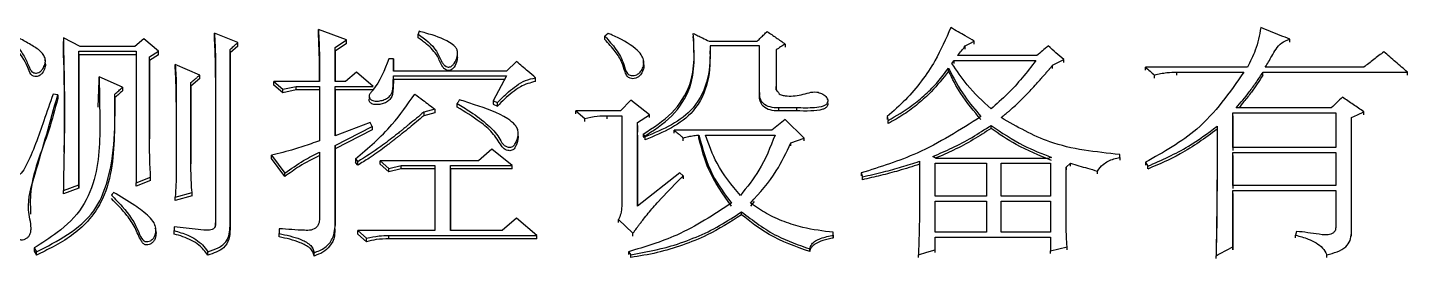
# Model space of a CAD drawing. Header units: millimetres. Extents: x 2251 to 4395, y 932 to 2449.
# Drawn here: x 2749.14 to 2762.48, y 2234.48 to 2236.71 of the extents above; entities that cross this region are included whole.
import ezdxf

# ---------------------------------------------------------------- set-up
doc = ezdxf.new("R2010")
doc.units = ezdxf.units.MM

msp = doc.modelspace()

# ---------------------------------------------------------------- linework, layer by layer
at = {"color": 7, "linetype": 'Continuous', "lineweight": 25}
for p, q in [((2751.177, 2236.563), (2750.95, 2236.654)), ((2750.95, 2236.619), (2750.95, 2236.654)), ((2752.226, 2236.59), (2751.956, 2236.691)), ((2751.956, 2236.656), (2751.956, 2236.691)), ((2752.93, 2236.673), (2752.919, 2236.645)), ((2752.919, 2236.61), (2752.919, 2236.645)), ((2754.725, 2236.594), (2754.725, 2236.624)), ((2749.652, 2236.526), (2749.49, 2236.608)), ((2749.49, 2236.608), (2749.49, 2236.574)), ((2750.182, 2236.526), (2749.652, 2236.526)), ((2750.268, 2236.599), (2750.182, 2236.526)), ((2750.409, 2236.48), (2750.268, 2236.599)), ((2751.177, 2236.528), (2751.101, 2236.464)), ((2751.101, 2234.792), (2751.101, 2236.498)), ((2751.101, 2236.464), (2751.101, 2236.498)), ((2751.177, 2236.528), (2751.177, 2236.563)), ((2752.118, 2236.517), (2752.226, 2236.59)), ((2752.226, 2236.555), (2752.118, 2236.482)), ((2752.118, 2236.186), (2752.118, 2236.517)), ((2752.118, 2236.482), (2752.118, 2236.517)), ((2752.226, 2236.555), (2752.226, 2236.59)), ((2755.731, 2236.577), (2756.196, 2236.577)), ((2756.218, 2236.531), (2755.742, 2236.531)), ((2755.742, 2236.531), (2755.742, 2236.501)), ((2756.218, 2236.082), (2756.218, 2236.531)), ((2756.38, 2236.493), (2756.38, 2236.138)), ((2756.38, 2236.493), (2756.38, 2236.464)), ((2756.466, 2236.549), (2756.466, 2236.52)), ((2758.208, 2236.501), (2758.208, 2236.531)), ((2758.294, 2236.548), (2758.294, 2236.577)), ((2761.345, 2236.566), (2761.345, 2236.596)), ((2749.315, 2236.387), (2749.315, 2236.398)), ((2749.315, 2236.364), (2749.315, 2236.375)), ((2749.641, 2236.48), (2750.193, 2236.48)), ((2749.641, 2235.19), (2749.641, 2236.48)), ((2749.641, 2236.445), (2749.641, 2236.48)), ((2749.641, 2236.445), (2749.641, 2235.157)), ((2750.193, 2236.445), (2749.641, 2236.445)), ((2750.193, 2236.48), (2750.193, 2235.208)), ((2750.323, 2236.425), (2750.409, 2236.48)), ((2750.409, 2236.445), (2750.323, 2236.39)), ((2750.323, 2235.633), (2750.323, 2236.425)), ((2750.323, 2236.39), (2750.323, 2236.425)), ((2750.323, 2236.39), (2750.323, 2235.633)), ((2750.409, 2236.445), (2750.409, 2236.48)), ((2751.101, 2236.464), (2751.101, 2234.76)), ((2752.118, 2236.482), (2752.118, 2236.186)), ((2752.681, 2236.406), (2752.637, 2236.406)), ((2752.681, 2236.287), (2752.681, 2236.406)), ((2752.681, 2236.406), (2752.681, 2236.372)), ((2752.681, 2236.372), (2752.681, 2236.287)), ((2753.3, 2236.417), (2753.3, 2236.452)), ((2753.871, 2236.379), (2753.773, 2236.287)), ((2755.098, 2236.361), (2755.098, 2236.39)), ((2755.742, 2236.453), (2755.742, 2236.483)), ((2756.38, 2236.463), (2756.38, 2236.109)), ((2758.078, 2236.362), (2758.1, 2236.39)), ((2758.1, 2236.39), (2758.889, 2236.39)), ((2758.1, 2236.361), (2758.1, 2236.39)), ((2758.9, 2236.437), (2758.132, 2236.437)), ((2759.16, 2236.37), (2759.16, 2236.4)), ((2750.063, 2236.131), (2749.836, 2236.232)), ((2749.836, 2236.197), (2749.836, 2236.232)), ((2750.809, 2236.25), (2750.571, 2236.351)), ((2750.571, 2236.317), (2750.571, 2236.351)), ((2750.809, 2236.216), (2750.809, 2236.25)), ((2750.961, 2236.259), (2750.961, 2234.82)), ((2750.961, 2236.259), (2750.961, 2236.225)), ((2752.324, 2236.278), (2752.216, 2236.186)), ((2752.486, 2236.14), (2752.324, 2236.278)), ((2753.773, 2236.287), (2752.681, 2236.287)), ((2752.681, 2236.241), (2753.773, 2236.241)), ((2752.681, 2236.207), (2752.681, 2236.241)), ((2753.773, 2236.241), (2753.643, 2236.002)), ((2754.055, 2236.188), (2754.055, 2236.223)), ((2758.046, 2236.286), (2758.046, 2236.316)), ((2759.052, 2236.314), (2759.052, 2236.344)), ((2760.934, 2236.325), (2759.95, 2236.325)), ((2759.95, 2236.296), (2759.95, 2236.325)), ((2760.036, 2236.221), (2760.036, 2236.25)), ((2760.252, 2236.278), (2760.901, 2236.278)), ((2760.252, 2236.249), (2760.252, 2236.278)), ((2761.085, 2236.278), (2762.481, 2236.278)), ((2761.085, 2236.249), (2761.085, 2236.278)), ((2762.059, 2236.325), (2761.107, 2236.325)), ((2762.481, 2236.249), (2762.481, 2236.278)), ((2749.828, 2235.939), (2749.836, 2236.197)), ((2750.063, 2236.131), (2750.063, 2236.096)), ((2750.809, 2236.216), (2750.723, 2236.142)), ((2750.723, 2235.393), (2750.723, 2236.177)), ((2750.723, 2236.142), (2750.723, 2236.177)), ((2750.723, 2236.142), (2750.723, 2235.393)), ((2751.523, 2236.186), (2751.61, 2236.112)), ((2751.967, 2236.186), (2751.523, 2236.186)), ((2751.61, 2236.078), (2751.523, 2236.152)), ((2751.61, 2236.112), (2751.74, 2236.14)), ((2751.61, 2236.078), (2751.61, 2236.112)), ((2751.74, 2236.106), (2751.61, 2236.078)), ((2751.74, 2236.14), (2751.967, 2236.14)), ((2751.74, 2236.106), (2751.74, 2236.14)), ((2751.967, 2236.106), (2751.74, 2236.106)), ((2751.967, 2236.14), (2751.967, 2235.615)), ((2752.216, 2236.186), (2752.118, 2236.186)), ((2752.118, 2236.14), (2752.486, 2236.14)), ((2752.118, 2235.661), (2752.118, 2236.14)), ((2752.118, 2236.106), (2752.118, 2236.14)), ((2752.118, 2236.106), (2752.118, 2235.661)), ((2752.486, 2236.106), (2752.118, 2236.106)), ((2753.755, 2236.207), (2752.681, 2236.207)), ((2756.38, 2236.109), (2756.38, 2236.138)), ((2749.436, 2236.057), (2749.392, 2236.066)), ((2749.436, 2236.057), (2749.436, 2236.023)), ((2749.987, 2236.032), (2749.987, 2236.066)), ((2750.582, 2235.986), (2750.582, 2236.02)), ((2752.454, 2236.069), (2752.454, 2236.067)), ((2753.643, 2236.002), (2753.687, 2235.983)), ((2753.643, 2236.002), (2753.643, 2235.968)), ((2753.643, 2235.968), (2753.687, 2235.949)), ((2754.974, 2236.007), (2754.876, 2235.904)), ((2755.157, 2235.866), (2754.974, 2236.007)), ((2756.218, 2236.082), (2756.218, 2236.053)), ((2756.876, 2236.011), (2756.876, 2236.014)), ((2756.876, 2235.985), (2756.876, 2235.988)), ((2753.081, 2235.919), (2752.973, 2235.891)), ((2752.973, 2235.891), (2752.973, 2235.857)), ((2753.081, 2235.885), (2752.973, 2235.857)), ((2753.081, 2235.919), (2753.081, 2235.885)), ((2754.444, 2235.904), (2754.53, 2235.829)), ((2754.876, 2235.904), (2754.444, 2235.904)), ((2754.53, 2235.8), (2754.53, 2235.829)), ((2754.746, 2235.857), (2754.887, 2235.857)), ((2754.746, 2235.828), (2754.746, 2235.857)), ((2754.887, 2235.857), (2754.887, 2234.984)), ((2755.039, 2235.791), (2755.157, 2235.866)), ((2755.157, 2235.838), (2755.157, 2235.866)), ((2756.575, 2235.932), (2756.401, 2235.932)), ((2756.401, 2235.932), (2756.401, 2235.903)), ((2756.575, 2235.903), (2756.401, 2235.903)), ((2756.575, 2235.932), (2756.575, 2235.903)), ((2757.451, 2235.848), (2757.462, 2235.81)), ((2757.451, 2235.848), (2757.451, 2235.819)), ((2760.793, 2235.885), (2761.788, 2235.885)), ((2760.793, 2235.548), (2760.793, 2235.885)), ((2760.793, 2235.857), (2760.793, 2235.885)), ((2760.793, 2235.856), (2760.793, 2235.519)), ((2761.745, 2235.932), (2760.826, 2235.932)), ((2761.788, 2235.885), (2761.788, 2235.548)), ((2761.94, 2234.721), (2761.94, 2235.838)), ((2761.94, 2235.81), (2761.94, 2235.838)), ((2762.059, 2235.866), (2762.059, 2235.894)), ((2752.454, 2235.79), (2752.118, 2235.661)), ((2752.118, 2235.569), (2752.475, 2235.753)), ((2752.475, 2235.719), (2752.118, 2235.535)), ((2752.475, 2235.753), (2752.454, 2235.79)), ((2752.475, 2235.753), (2752.475, 2235.719)), ((2753.886, 2235.693), (2753.886, 2235.701)), ((2753.886, 2235.667), (2753.886, 2235.69)), ((2755.039, 2234.984), (2755.039, 2235.791)), ((2755.039, 2235.763), (2755.039, 2235.791)), ((2755.039, 2235.762), (2755.039, 2235.698)), ((2756.337, 2235.716), (2755.395, 2235.716)), ((2755.395, 2235.688), (2755.395, 2235.716)), ((2756.466, 2235.819), (2756.337, 2235.716)), ((2756.65, 2235.641), (2756.466, 2235.819)), ((2757.462, 2235.782), (2757.462, 2235.81)), ((2752.118, 2234.829), (2752.118, 2235.569)), ((2752.118, 2235.569), (2752.118, 2235.535)), ((2755.039, 2235.67), (2755.039, 2234.984)), ((2755.093, 2235.679), (2755.114, 2235.651)), ((2755.093, 2235.679), (2755.093, 2235.651)), ((2755.114, 2235.623), (2755.114, 2235.651)), ((2755.482, 2235.613), (2755.482, 2235.641)), ((2755.633, 2235.641), (2755.633, 2235.669)), ((2755.698, 2235.669), (2756.369, 2235.669)), ((2756.52, 2235.594), (2756.65, 2235.641)), ((2756.52, 2235.566), (2756.52, 2235.594)), ((2756.65, 2235.613), (2756.65, 2235.641)), ((2751.502, 2235.476), (2751.631, 2235.301)), ((2751.502, 2235.443), (2751.502, 2235.476)), ((2751.631, 2235.268), (2751.502, 2235.443)), ((2751.967, 2235.504), (2751.967, 2234.875)), ((2752.118, 2235.535), (2752.118, 2234.797)), ((2752.313, 2235.439), (2752.335, 2235.412)), ((2752.313, 2235.439), (2752.313, 2235.406)), ((2753.633, 2235.532), (2753.503, 2235.421)), ((2753.827, 2235.375), (2753.633, 2235.532)), ((2757.927, 2235.444), (2757.894, 2235.463)), ((2759.008, 2235.444), (2757.927, 2235.444)), ((2759.701, 2235.454), (2759.701, 2235.482)), ((2759.701, 2235.454), (2759.701, 2235.482)), ((2759.701, 2235.454), (2759.701, 2235.426)), ((2761.788, 2235.548), (2760.793, 2235.548)), ((2760.793, 2235.501), (2761.788, 2235.501)), ((2760.793, 2235.181), (2760.793, 2235.501)), ((2760.793, 2235.473), (2760.793, 2235.501)), ((2760.793, 2235.472), (2760.793, 2235.153)), ((2761.788, 2235.501), (2761.788, 2235.181)), ((2751.631, 2235.268), (2751.631, 2235.301)), ((2752.335, 2235.378), (2752.313, 2235.406)), ((2752.335, 2235.378), (2752.335, 2235.412)), ((2752.551, 2235.421), (2752.637, 2235.347)), ((2753.503, 2235.421), (2752.551, 2235.421)), ((2752.551, 2235.388), (2752.551, 2235.421)), ((2752.637, 2235.314), (2752.551, 2235.388)), ((2752.637, 2235.347), (2752.756, 2235.375)), ((2752.637, 2235.314), (2752.637, 2235.347)), ((2752.756, 2235.342), (2752.637, 2235.314)), ((2752.756, 2235.375), (2753.081, 2235.375)), ((2753.081, 2235.342), (2752.756, 2235.342)), ((2753.232, 2235.375), (2753.827, 2235.375)), ((2753.232, 2235.342), (2753.232, 2235.375)), ((2753.827, 2235.342), (2753.232, 2235.342)), ((2753.827, 2235.342), (2753.827, 2235.375)), ((2755.45, 2235.303), (2755.039, 2234.984)), ((2755.482, 2235.275), (2755.45, 2235.303)), ((2757.202, 2235.303), (2757.213, 2235.266)), ((2757.764, 2235.416), (2757.764, 2234.89)), ((2757.916, 2235.397), (2758.414, 2235.397)), ((2757.916, 2235.078), (2757.916, 2235.397)), ((2757.916, 2235.37), (2757.916, 2235.397)), ((2758.414, 2235.397), (2758.414, 2235.078)), ((2758.554, 2235.397), (2759.03, 2235.397)), ((2758.554, 2235.078), (2758.554, 2235.397)), ((2758.554, 2235.37), (2758.554, 2235.397)), ((2759.03, 2235.397), (2759.03, 2235.078)), ((2759.182, 2235.36), (2759.225, 2235.397)), ((2759.182, 2234.871), (2759.182, 2235.36)), ((2759.182, 2235.36), (2759.182, 2235.332)), ((2759.225, 2235.37), (2759.225, 2235.397)), ((2759.484, 2235.295), (2759.484, 2235.322)), ((2759.95, 2235.407), (2759.971, 2235.369)), ((2759.95, 2235.407), (2759.95, 2235.379)), ((2759.971, 2235.342), (2759.971, 2235.369)), ((2749.49, 2235.134), (2749.641, 2235.19)), ((2749.641, 2235.157), (2749.49, 2235.102)), ((2749.641, 2235.157), (2749.641, 2235.19)), ((2750.193, 2235.208), (2750.333, 2235.264)), ((2750.333, 2235.231), (2750.193, 2235.175)), ((2750.193, 2235.175), (2750.193, 2235.208)), ((2750.333, 2235.231), (2750.333, 2235.264)), ((2755.482, 2235.275), (2755.482, 2235.248)), ((2757.213, 2235.238), (2757.213, 2235.266)), ((2761.788, 2235.181), (2760.793, 2235.181)), ((2749.49, 2235.102), (2749.49, 2235.134)), ((2750.571, 2235.07), (2750.734, 2235.116)), ((2750.734, 2235.083), (2750.571, 2235.037)), ((2750.571, 2235.037), (2750.571, 2235.07)), ((2750.734, 2235.083), (2750.734, 2235.116)), ((2756.167, 2235.027), (2756.131, 2234.984)), ((2758.414, 2235.078), (2757.916, 2235.078)), ((2757.916, 2235.031), (2758.414, 2235.031)), ((2757.916, 2234.73), (2757.916, 2235.031)), ((2757.916, 2235.004), (2757.916, 2235.031)), ((2758.414, 2235.031), (2758.414, 2234.73)), ((2759.03, 2235.078), (2758.554, 2235.078)), ((2758.554, 2235.031), (2759.03, 2235.031)), ((2758.554, 2234.73), (2758.554, 2235.031)), ((2758.554, 2235.004), (2758.554, 2235.031)), ((2759.03, 2235.031), (2759.03, 2234.73)), ((2760.793, 2235.134), (2761.788, 2235.134)), ((2760.793, 2234.589), (2760.793, 2235.134)), ((2760.793, 2235.107), (2760.793, 2235.134)), ((2760.793, 2235.106), (2760.793, 2234.561)), ((2761.788, 2235.134), (2761.788, 2234.786)), ((2756.045, 2234.901), (2756.045, 2234.928)), ((2750.375, 2234.796), (2750.375, 2234.803)), ((2750.561, 2234.783), (2750.561, 2234.746)), ((2750.561, 2234.783), (2750.561, 2234.75)), ((2750.961, 2234.787), (2750.961, 2234.82)), ((2751.101, 2234.76), (2751.101, 2234.792)), ((2751.577, 2234.764), (2751.577, 2234.718)), ((2751.577, 2234.764), (2751.577, 2234.732)), ((2752.116, 2234.731), (2752.116, 2234.763)), ((2752.118, 2234.797), (2752.118, 2234.829)), ((2753.871, 2234.866), (2753.73, 2234.746)), ((2754.065, 2234.699), (2753.871, 2234.866)), ((2754.855, 2234.852), (2754.995, 2234.721)), ((2754.855, 2234.825), (2754.855, 2234.852)), ((2750.561, 2234.713), (2750.561, 2234.746)), ((2751.577, 2234.686), (2751.577, 2234.718)), ((2752.335, 2234.746), (2752.421, 2234.672)), ((2753.081, 2234.746), (2752.335, 2234.746)), ((2752.335, 2234.713), (2752.335, 2234.746)), ((2752.421, 2234.639), (2752.335, 2234.713)), ((2752.421, 2234.639), (2752.421, 2234.672)), ((2752.637, 2234.699), (2754.065, 2234.699)), ((2752.637, 2234.667), (2752.637, 2234.699)), ((2754.065, 2234.667), (2752.637, 2234.667)), ((2753.73, 2234.746), (2753.232, 2234.746)), ((2754.065, 2234.667), (2754.065, 2234.699)), ((2754.995, 2234.694), (2754.995, 2234.721)), ((2756.932, 2234.702), (2756.932, 2234.73)), ((2756.932, 2234.703), (2756.932, 2234.73)), ((2756.932, 2234.702), (2756.932, 2234.675)), ((2758.414, 2234.73), (2757.916, 2234.73)), ((2757.916, 2234.683), (2759.03, 2234.683)), ((2757.916, 2234.56), (2757.916, 2234.683)), ((2757.916, 2234.656), (2757.916, 2234.683)), ((2759.03, 2234.73), (2758.554, 2234.73)), ((2759.03, 2234.683), (2759.03, 2234.551)), ((2761.41, 2234.739), (2761.399, 2234.702)), ((2761.399, 2234.675), (2761.399, 2234.702)), ((2761.94, 2234.694), (2761.94, 2234.721)), ((2749.208, 2234.579), (2749.23, 2234.542)), ((2749.208, 2234.579), (2749.208, 2234.547)), ((2749.208, 2234.547), (2749.23, 2234.51)), ((2749.23, 2234.51), (2749.23, 2234.542)), ((2750.885, 2234.51), (2750.885, 2234.542)), ((2751.913, 2234.5), (2751.913, 2234.533)), ((2754.952, 2234.542), (2754.974, 2234.513)), ((2754.952, 2234.542), (2754.952, 2234.515)), ((2754.974, 2234.487), (2754.974, 2234.513)), ((2756.704, 2234.543), (2756.704, 2234.57)), ((2757.754, 2234.487), (2757.754, 2234.513)), ((2757.916, 2234.534), (2757.916, 2234.56)), ((2759.03, 2234.525), (2759.03, 2234.551)), ((2759.192, 2234.562), (2759.192, 2234.589)), ((2760.631, 2234.478), (2760.631, 2234.504)), ((2760.793, 2234.562), (2760.793, 2234.589)), ((2761.702, 2234.487), (2761.702, 2234.513))]:
    msp.add_line(p, q, dxfattribs=at)
at = {"color": 7, "linetype": 'Continuous', "lineweight": 25, "flags": 128}
for points in [[(2754.757, 2236.652), (2754.741, 2236.638), (2754.725, 2236.624)], [(2758.208, 2236.531), (2758.251, 2236.554), (2758.294, 2236.577)], [(2759.052, 2236.344), (2759.096, 2236.367), (2759.128, 2236.383), (2759.16, 2236.4)], [(2751.523, 2236.152), (2751.523, 2236.16), (2751.523, 2236.169), (2751.523, 2236.186)], [(2753.297, 2235.94), (2753.297, 2235.957), (2753.297, 2235.974)], [(2753.687, 2235.949), (2753.687, 2235.966), (2753.687, 2235.983)], [(2754.444, 2235.875), (2754.444, 2235.882), (2754.444, 2235.889), (2754.444, 2235.904)], [(2761.94, 2235.838), (2761.999, 2235.866), (2762.059, 2235.894)], [(2758.457, 2235.735), (2758.457, 2235.742), (2758.457, 2235.749), (2758.457, 2235.763)], [(2759.041, 2235.454), (2759.025, 2235.449), (2759.008, 2235.444)], [(2752.756, 2235.342), (2752.756, 2235.35), (2752.756, 2235.358), (2752.756, 2235.375)], [(2757.202, 2235.303), (2757.202, 2235.292), (2757.202, 2235.284), (2757.202, 2235.276)], [(2749.976, 2235.116), (2749.971, 2235.109), (2749.963, 2235.099), (2749.955, 2235.088)], [(2757.754, 2234.513), (2757.835, 2234.537), (2757.916, 2234.56)], [(2759.03, 2234.551), (2759.111, 2234.57), (2759.192, 2234.589)]]:
    msp.add_lwpolyline(points, dxfattribs=at)
at = {"color": 7, "linetype": 'Continuous', "lineweight": 25}
for points, knots in [([(2748.96, 2236.618), (2748.989, 2236.587), (2749.045, 2236.529), (2749.114, 2236.433), (2749.149, 2236.353), (2749.17, 2236.301), (2749.186, 2236.281), (2749.203, 2236.272), (2749.222, 2236.268), (2749.242, 2236.27), (2749.265, 2236.28), (2749.289, 2236.304), (2749.308, 2236.339), (2749.319, 2236.38), (2749.312, 2236.421), (2749.279, 2236.477), (2749.198, 2236.53), (2749.095, 2236.59), (2749.019, 2236.627), (2748.981, 2236.645)], [0, 0, 0, 0, 0.120486, 0.230168, 0.339823, 0.374602, 0.392982, 0.411577, 0.427593, 0.446559, 0.467306, 0.493913, 0.542941, 0.579847, 0.61702, 0.661529, 0.765546, 0.882403, 1, 1, 1, 1]), ([(2750.95, 2236.654), (2750.952, 2236.615), (2750.957, 2236.536), (2750.961, 2236.405), (2750.961, 2236.312), (2750.961, 2236.259)], [0, 0, 0, 0, 0.299228, 0.598476, 1, 1, 1, 1]), ([(2751.956, 2236.691), (2751.96, 2236.603), (2751.965, 2236.474), (2751.967, 2236.306), (2751.967, 2236.226), (2751.967, 2236.186)], [0, 0, 0, 0, 0.525139, 0.762561, 1, 1, 1, 1]), ([(2751.967, 2236.186), (2751.967, 2236.219), (2751.966, 2236.296), (2751.965, 2236.453), (2751.959, 2236.576), (2751.956, 2236.656)], [0, 0, 0, 0, 0.209271, 0.491301, 1, 1, 1, 1]), ([(2752.919, 2236.645), (2752.986, 2236.596), (2753.088, 2236.522), (2753.134, 2236.401), (2753.162, 2236.354), (2753.18, 2236.338), (2753.197, 2236.329), (2753.216, 2236.326), (2753.232, 2236.329), (2753.25, 2236.341), (2753.277, 2236.373), (2753.298, 2236.419), (2753.302, 2236.468), (2753.294, 2236.501), (2753.269, 2236.534), (2753.175, 2236.6), (2753.052, 2236.639), (2752.951, 2236.667), (2752.93, 2236.673)], [0, 0, 0, 0, 0.227643, 0.340918, 0.369432, 0.383636, 0.40814, 0.421602, 0.435183, 0.450932, 0.481252, 0.554321, 0.592682, 0.621741, 0.650784, 0.712011, 0.938181, 1, 1, 1, 1]), ([(2754.725, 2236.624), (2754.762, 2236.583), (2754.836, 2236.501), (2754.905, 2236.378), (2754.923, 2236.282), (2754.958, 2236.251), (2754.98, 2236.244), (2755.007, 2236.244), (2755.035, 2236.252), (2755.062, 2236.272), (2755.086, 2236.304), (2755.102, 2236.348), (2755.1, 2236.398), (2755.074, 2236.454), (2754.979, 2236.548), (2754.862, 2236.606), (2754.769, 2236.647), (2754.757, 2236.652)], [0, 0, 0, 0, 0.147264, 0.295549, 0.379238, 0.397703, 0.416178, 0.440331, 0.464931, 0.490583, 0.529382, 0.57023, 0.614805, 0.662848, 0.734386, 0.964893, 1, 1, 1, 1]), ([(2755.093, 2235.679), (2755.191, 2235.741), (2755.382, 2235.863), (2755.605, 2236.205), (2755.589, 2236.483), (2755.579, 2236.652)], [0, 0, 0, 0, 0.29142, 0.569226, 1, 1, 1, 1]), ([(2755.579, 2236.652), (2755.594, 2236.645), (2755.624, 2236.63), (2755.674, 2236.605), (2755.71, 2236.588), (2755.731, 2236.577)], [0, 0, 0, 0, 0.2932077, 0.5864153, 1, 1, 1, 1]), ([(2756.196, 2236.577), (2756.208, 2236.589), (2756.23, 2236.61), (2756.262, 2236.641), (2756.283, 2236.661), (2756.293, 2236.671)], [0, 0, 0, 0, 0.365746, 0.682872, 1, 1, 1, 1]), ([(2756.293, 2236.671), (2756.322, 2236.651), (2756.38, 2236.61), (2756.438, 2236.57), (2756.466, 2236.549)], [0, 0, 0, 0, 0.499999, 1, 1, 1, 1]), ([(2758.067, 2236.708), (2758.02, 2236.6), (2757.941, 2236.42), (2757.788, 2236.189), (2757.633, 2236.007), (2757.512, 2235.901), (2757.451, 2235.848)], [0, 0, 0, 0, 0.33491, 0.554084, 0.775731, 1, 1, 1, 1]), ([(2758.294, 2236.577), (2758.266, 2236.594), (2758.213, 2236.624), (2758.138, 2236.668), (2758.091, 2236.695), (2758.067, 2236.708)], [0, 0, 0, 0, 0.380657, 0.690329, 1, 1, 1, 1]), ([(2761.064, 2236.708), (2761.05, 2236.634), (2761.025, 2236.5), (2760.962, 2236.379), (2760.934, 2236.325)], [0, 0, 0, 0, 0.556867, 1, 1, 1, 1]), ([(2761.345, 2236.596), (2761.314, 2236.608), (2761.252, 2236.633), (2761.158, 2236.671), (2761.095, 2236.696), (2761.064, 2236.708)], [0, 0, 0, 0, 0.331265, 0.665632, 1, 1, 1, 1]), ([(2749.314, 2236.364), (2749.315, 2236.363), (2749.319, 2236.349), (2749.311, 2236.314), (2749.294, 2236.276), (2749.269, 2236.249), (2749.248, 2236.237), (2749.225, 2236.234), (2749.204, 2236.237), (2749.187, 2236.246), (2749.163, 2236.273), (2749.133, 2236.375), (2749.056, 2236.483), (2748.981, 2236.561), (2748.96, 2236.583)], [0, 0, 0, 0, 0.0055612, 0.0706638, 0.1676367, 0.2085209, 0.2434023, 0.2783337, 0.313115, 0.3400719, 0.3669681, 0.4836117, 0.8508324, 1, 1, 1, 1]), ([(2749.49, 2236.608), (2749.49, 2236.598), (2749.49, 2236.584), (2749.491, 2236.564), (2749.491, 2236.549), (2749.491, 2236.534), (2749.492, 2236.519), (2749.492, 2236.504), (2749.492, 2236.491), (2749.493, 2236.481), (2749.493, 2236.474), (2749.493, 2236.466), (2749.493, 2236.459), (2749.493, 2236.451), (2749.493, 2236.444), (2749.494, 2236.436), (2749.494, 2236.421), (2749.495, 2236.369), (2749.496, 2236.309), (2749.497, 2236.249), (2749.498, 2236.219), (2749.499, 2236.179), (2749.499, 2236.129), (2749.5, 2236.069), (2749.5, 2236.009), (2749.501, 2235.949), (2749.501, 2235.889), (2749.5, 2235.829), (2749.5, 2235.769), (2749.5, 2235.709), (2749.499, 2235.649), (2749.498, 2235.589), (2749.497, 2235.529), (2749.496, 2235.468), (2749.495, 2235.418), (2749.495, 2235.378), (2749.494, 2235.348), (2749.493, 2235.318), (2749.493, 2235.288), (2749.492, 2235.247), (2749.491, 2235.211), (2749.49, 2235.17), (2749.49, 2235.15), (2749.49, 2235.134)], [0, 0, 0, 0, 0.020371, 0.030556, 0.040742, 0.050927, 0.061113, 0.071298, 0.081483, 0.086576, 0.091669, 0.096762, 0.101854, 0.106947, 0.11204, 0.117132, 0.122225, 0.142596, 0.22408, 0.24445, 0.264821, 0.285192, 0.325934, 0.366676, 0.407417, 0.448159, 0.488901, 0.529643, 0.570384, 0.611126, 0.651868, 0.69261, 0.733351, 0.774093, 0.814835, 0.835206, 0.855577, 0.875948, 0.896318, 0.916689, 0.958345, 0.968758, 1, 1, 1, 1]), ([(2749.494, 2236.347), (2749.494, 2236.381), (2749.492, 2236.457), (2749.491, 2236.532), (2749.49, 2236.574)], [0, 0, 0, 0, 0.455718, 1, 1, 1, 1]), ([(2750.961, 2236.225), (2750.961, 2236.264), (2750.96, 2236.343), (2750.959, 2236.475), (2750.953, 2236.567), (2750.95, 2236.619)], [0, 0, 0, 0, 0.299614, 0.599241, 1, 1, 1, 1]), ([(2751.101, 2236.498), (2751.114, 2236.509), (2751.139, 2236.53), (2751.164, 2236.552), (2751.177, 2236.563)], [0, 0, 0, 0, 0.499999, 1, 1, 1, 1]), ([(2753.299, 2236.418), (2753.297, 2236.403), (2753.293, 2236.365), (2753.268, 2236.325), (2753.242, 2236.3), (2753.227, 2236.293), (2753.211, 2236.292), (2753.192, 2236.297), (2753.172, 2236.309), (2753.137, 2236.352), (2753.109, 2236.448), (2753.017, 2236.539), (2752.947, 2236.59), (2752.919, 2236.61)], [0, 0, 0, 0, 0.07582, 0.192022, 0.226951, 0.249428, 0.272071, 0.300262, 0.34128, 0.383377, 0.572828, 0.832144, 1, 1, 1, 1]), ([(2755.097, 2236.36), (2755.098, 2236.359), (2755.104, 2236.342), (2755.098, 2236.305), (2755.079, 2236.263), (2755.053, 2236.234), (2755.024, 2236.218), (2754.995, 2236.213), (2754.971, 2236.216), (2754.952, 2236.226), (2754.933, 2236.246), (2754.913, 2236.296), (2754.889, 2236.38), (2754.822, 2236.487), (2754.759, 2236.556), (2754.725, 2236.594)], [0, 0, 0, 0, 0.007427, 0.08003, 0.156119, 0.209437, 0.252123, 0.294833, 0.329859, 0.356953, 0.384034, 0.449164, 0.593735, 0.772907, 1, 1, 1, 1]), ([(2755.093, 2235.65), (2755.191, 2235.712), (2755.382, 2235.834), (2755.605, 2236.175), (2755.589, 2236.453), (2755.579, 2236.622)], [0, 0, 0, 0, 0.291558, 0.569369, 1, 1, 1, 1]), ([(2755.742, 2236.531), (2755.741, 2236.426), (2755.741, 2236.216), (2755.566, 2235.845), (2755.288, 2235.725), (2755.114, 2235.651)], [0, 0, 0, 0, 0.271711, 0.545564, 1, 1, 1, 1]), ([(2755.742, 2236.501), (2755.741, 2236.396), (2755.741, 2236.186), (2755.566, 2235.815), (2755.288, 2235.696), (2755.114, 2235.622)], [0, 0, 0, 0, 0.27158, 0.545365, 1, 1, 1, 1]), ([(2756.466, 2236.549), (2756.452, 2236.54), (2756.423, 2236.521), (2756.394, 2236.503), (2756.38, 2236.493)], [0, 0, 0, 0, 0.5, 1, 1, 1, 1]), ([(2758.132, 2236.437), (2758.145, 2236.453), (2758.17, 2236.484), (2758.195, 2236.515), (2758.208, 2236.531)], [0, 0, 0, 0, 0.499997, 1, 1, 1, 1]), ([(2759.008, 2236.531), (2758.99, 2236.515), (2758.954, 2236.484), (2758.918, 2236.453), (2758.9, 2236.437)], [0, 0, 0, 0, 0.500001, 1, 1, 1, 1]), ([(2759.16, 2236.4), (2759.135, 2236.422), (2759.084, 2236.465), (2759.034, 2236.509), (2759.008, 2236.531)], [0, 0, 0, 0, 0.5, 1, 1, 1, 1]), ([(2761.107, 2236.325), (2761.128, 2236.361), (2761.163, 2236.419), (2761.209, 2236.501), (2761.262, 2236.568), (2761.317, 2236.587), (2761.345, 2236.596)], [0, 0, 0, 0, 0.334928, 0.552034, 0.77193, 1, 1, 1, 1]), ([(2749.494, 2236.357), (2749.496, 2236.201), (2749.5, 2235.956), (2749.498, 2235.668), (2749.496, 2235.539), (2749.496, 2235.508), (2749.496, 2235.505), (2749.496, 2235.505), (2749.496, 2235.505)], [0, 0, 0, 0, 0.55345, 0.867203, 0.980365, 0.994237, 0.998832, 1, 1, 1, 1]), ([(2752.637, 2236.406), (2752.595, 2236.298), (2752.549, 2236.179), (2752.458, 2236.076), (2752.444, 2236.053), (2752.446, 2236.033), (2752.453, 2236.021), (2752.465, 2236.01), (2752.489, 2235.998), (2752.526, 2235.996), (2752.571, 2236.003), (2752.613, 2236.02), (2752.654, 2236.048), (2752.674, 2236.098), (2752.678, 2236.164), (2752.68, 2236.212), (2752.681, 2236.241)], [0, 0, 0, 0, 0.410682, 0.448949, 0.485441, 0.501738, 0.518559, 0.536626, 0.555642, 0.608214, 0.659889, 0.710594, 0.760792, 0.827972, 0.89499, 1, 1, 1, 1]), ([(2754.055, 2236.223), (2754.03, 2236.244), (2753.986, 2236.28), (2753.925, 2236.333), (2753.889, 2236.363), (2753.871, 2236.379)], [0, 0, 0, 0, 0.407162, 0.703581, 1, 1, 1, 1]), ([(2758.457, 2235.923), (2758.376, 2235.997), (2758.231, 2236.13), (2758.125, 2236.292), (2758.078, 2236.362)], [0, 0, 0, 0, 0.56355, 1, 1, 1, 1]), ([(2758.889, 2236.39), (2758.846, 2236.334), (2758.761, 2236.222), (2758.617, 2236.064), (2758.51, 2235.97), (2758.457, 2235.923)], [0, 0, 0, 0, 0.334945, 0.666198, 1, 1, 1, 1]), ([(2762.254, 2236.475), (2762.221, 2236.45), (2762.156, 2236.4), (2762.091, 2236.35), (2762.059, 2236.325)], [0, 0, 0, 0, 0.500001, 1, 1, 1, 1]), ([(2762.481, 2236.278), (2762.443, 2236.311), (2762.367, 2236.376), (2762.291, 2236.442), (2762.254, 2236.475)], [0, 0, 0, 0, 0.5, 1, 1, 1, 1]), ([(2749.836, 2236.232), (2749.838, 2236.121), (2749.843, 2235.804), (2749.847, 2235.372), (2749.691, 2234.959), (2749.458, 2234.735), (2749.284, 2234.626), (2749.208, 2234.579)], [0, 0, 0, 0, 0.178231, 0.509536, 0.685642, 0.862667, 1, 1, 1, 1]), ([(2750.571, 2236.351), (2750.574, 2236.316), (2750.579, 2236.243), (2750.582, 2236.133), (2750.582, 2236.058), (2750.582, 2236.02)], [0, 0, 0, 0, 0.321919, 0.660869, 1, 1, 1, 1]), ([(2750.582, 2235.986), (2750.582, 2236.022), (2750.582, 2236.095), (2750.578, 2236.205), (2750.574, 2236.28), (2750.571, 2236.317)], [0, 0, 0, 0, 0.322349, 0.661088, 1, 1, 1, 1]), ([(2750.723, 2236.177), (2750.735, 2236.187), (2750.756, 2236.205), (2750.785, 2236.229), (2750.801, 2236.243), (2750.809, 2236.25)], [0, 0, 0, 0, 0.428366, 0.714182, 1, 1, 1, 1]), ([(2753.687, 2235.983), (2753.721, 2236.019), (2753.778, 2236.077), (2753.869, 2236.148), (2753.954, 2236.202), (2754.021, 2236.216), (2754.055, 2236.223)], [0, 0, 0, 0, 0.334415, 0.553138, 0.774737, 1, 1, 1, 1]), ([(2757.462, 2235.81), (2757.54, 2235.856), (2757.669, 2235.93), (2757.825, 2236.062), (2757.945, 2236.182), (2758.012, 2236.271), (2758.046, 2236.316)], [0, 0, 0, 0, 0.345122, 0.565624, 0.783909, 1, 1, 1, 1]), ([(2758.046, 2236.286), (2757.992, 2236.218), (2757.904, 2236.106), (2757.754, 2235.971), (2757.615, 2235.867), (2757.513, 2235.81), (2757.462, 2235.781)], [0, 0, 0, 0, 0.334608, 0.554057, 0.775918, 1, 1, 1, 1]), ([(2758.046, 2236.316), (2758.094, 2236.223), (2758.181, 2236.056), (2758.305, 2235.912), (2758.359, 2235.848)], [0, 0, 0, 0, 0.556747, 1, 1, 1, 1]), ([(2758.359, 2235.819), (2758.291, 2235.901), (2758.168, 2236.046), (2758.083, 2236.213), (2758.046, 2236.286)], [0, 0, 0, 0, 0.563004, 1, 1, 1, 1]), ([(2758.554, 2235.838), (2758.557, 2235.84), (2758.56, 2235.843), (2758.565, 2235.847), (2758.57, 2235.851), (2758.574, 2235.854), (2758.579, 2235.858), (2758.582, 2235.861), (2758.587, 2235.865), (2758.592, 2235.869), (2758.597, 2235.873), (2758.6, 2235.876), (2758.604, 2235.878), (2758.608, 2235.882), (2758.614, 2235.887), (2758.62, 2235.892), (2758.628, 2235.899), (2758.652, 2235.92), (2758.71, 2235.973), (2758.771, 2236.032), (2758.846, 2236.11), (2758.889, 2236.157), (2758.925, 2236.198), (2758.933, 2236.207), (2758.941, 2236.216), (2758.949, 2236.225), (2758.955, 2236.232), (2758.961, 2236.238), (2758.969, 2236.247), (2758.977, 2236.257), (2758.985, 2236.266), (2758.991, 2236.273), (2758.995, 2236.278), (2758.999, 2236.283), (2759.003, 2236.287), (2759.007, 2236.292), (2759.011, 2236.296), (2759.014, 2236.3), (2759.018, 2236.304), (2759.022, 2236.309), (2759.026, 2236.314), (2759.029, 2236.317), (2759.032, 2236.32), (2759.036, 2236.325), (2759.04, 2236.33), (2759.044, 2236.334), (2759.047, 2236.338), (2759.05, 2236.342), (2759.052, 2236.344)], [0, 0, 0, 0, 0.012754, 0.019131, 0.025508, 0.038262, 0.044639, 0.051016, 0.057393, 0.070147, 0.076524, 0.082901, 0.089278, 0.095655, 0.108409, 0.121164, 0.127541, 0.153049, 0.255102, 0.459223, 0.51024, 0.714344, 0.727098, 0.739852, 0.76536, 0.778114, 0.790868, 0.803622, 0.816376, 0.841885, 0.854639, 0.867393, 0.880147, 0.886524, 0.892901, 0.905655, 0.912032, 0.918409, 0.924786, 0.93754, 0.943917, 0.950294, 0.956671, 0.963048, 0.975802, 0.982179, 0.988556, 1, 1, 1, 1]), ([(2759.95, 2236.325), (2759.964, 2236.313), (2759.993, 2236.288), (2760.022, 2236.263), (2760.036, 2236.25)], [0, 0, 0, 0, 0.5, 1, 1, 1, 1]), ([(2760.901, 2236.278), (2760.763, 2236.08), (2760.512, 2235.722), (2760.124, 2235.504), (2759.95, 2235.407)], [0, 0, 0, 0, 0.551948, 1, 1, 1, 1]), ([(2760.036, 2236.25), (2760.076, 2236.26), (2760.147, 2236.276), (2760.22, 2236.278), (2760.252, 2236.278)], [0, 0, 0, 0, 0.558835, 1, 1, 1, 1]), ([(2760.826, 2235.932), (2760.869, 2235.983), (2760.937, 2236.063), (2761.022, 2236.181), (2761.064, 2236.246), (2761.085, 2236.278)], [0, 0, 0, 0, 0.460317, 0.729933, 1, 1, 1, 1]), ([(2761.085, 2236.249), (2761.049, 2236.193), (2760.991, 2236.106), (2760.91, 2236.002), (2760.867, 2235.952), (2760.85, 2235.932)], [0, 0, 0, 0, 0.504974, 0.800306, 1, 1, 1, 1]), ([(2749.987, 2236.066), (2750, 2236.077), (2750.025, 2236.098), (2750.05, 2236.12), (2750.063, 2236.131)], [0, 0, 0, 0, 0.5, 1, 1, 1, 1]), ([(2750.063, 2236.096), (2750.05, 2236.086), (2750.025, 2236.064), (2750, 2236.043), (2749.987, 2236.032)], [0, 0, 0, 0, 0.5, 1, 1, 1, 1]), ([(2752.681, 2236.207), (2752.68, 2236.17), (2752.678, 2236.118), (2752.671, 2236.052), (2752.65, 2236.012), (2752.613, 2235.986), (2752.571, 2235.969), (2752.526, 2235.962), (2752.489, 2235.964), (2752.465, 2235.976), (2752.453, 2235.987), (2752.446, 2235.999), (2752.444, 2236.017), (2752.451, 2236.028), (2752.455, 2236.035)], [0, 0, 0, 0, 0.2458225, 0.3427092, 0.4403078, 0.5326766, 0.6260068, 0.7211389, 0.8179226, 0.8529217, 0.8861625, 0.9170993, 0.9470635, 1, 1, 1, 1]), ([(2754.055, 2236.188), (2754.003, 2236.175), (2753.92, 2236.152), (2753.826, 2236.081), (2753.753, 2236.018), (2753.709, 2235.972), (2753.687, 2235.949)], [0, 0, 0, 0, 0.3453624, 0.5656072, 0.7836122, 1, 1, 1, 1]), ([(2756.38, 2236.138), (2756.379, 2236.134), (2756.376, 2236.127), (2756.375, 2236.118), (2756.376, 2236.111), (2756.384, 2236.102), (2756.396, 2236.09), (2756.407, 2236.069), (2756.433, 2236.055), (2756.505, 2236.043), (2756.621, 2236.049), (2756.739, 2236.099), (2756.82, 2236.072), (2756.854, 2236.05), (2756.873, 2236.026), (2756.879, 2236.006), (2756.877, 2235.988), (2756.87, 2235.972), (2756.856, 2235.958), (2756.817, 2235.94), (2756.72, 2235.929), (2756.633, 2235.931), (2756.575, 2235.932)], [0, 0, 0, 0, 0.0138, 0.025127, 0.031098, 0.037099, 0.060784, 0.089374, 0.112534, 0.153888, 0.320046, 0.483741, 0.537098, 0.589789, 0.612612, 0.635583, 0.657284, 0.674402, 0.691535, 0.721107, 0.811251, 1, 1, 1, 1]), ([(2749.392, 2236.066), (2749.361, 2235.98), (2749.278, 2235.747), (2749.192, 2235.485), (2749.093, 2235.307), (2749.044, 2235.267), (2748.973, 2235.245), (2748.874, 2235.251), (2748.795, 2235.26), (2748.754, 2235.264)], [0, 0, 0, 0, 0.239125, 0.645779, 0.717633, 0.759609, 0.801685, 0.898672, 1, 1, 1, 1]), ([(2748.754, 2235.227), (2748.755, 2235.224), (2748.756, 2235.219), (2748.762, 2235.212), (2748.775, 2235.204), (2748.796, 2235.2), (2748.842, 2235.197), (2748.897, 2235.195), (2748.953, 2235.167), (2748.987, 2235.132), (2749.01, 2235.081), (2749.018, 2235.01), (2748.998, 2234.931), (2748.964, 2234.864), (2748.951, 2234.807), (2748.958, 2234.759), (2748.986, 2234.714), (2749.023, 2234.679), (2749.063, 2234.66), (2749.095, 2234.656), (2749.123, 2234.664), (2749.147, 2234.68), (2749.165, 2234.703), (2749.177, 2234.733), (2749.18, 2234.816), (2749.126, 2235.004), (2749.263, 2235.441), (2749.365, 2235.806), (2749.436, 2236.057)], [0, 0, 0, 0, 0.003564, 0.007141, 0.011667, 0.022281, 0.03379, 0.068951, 0.089643, 0.110396, 0.130498, 0.162022, 0.201668, 0.236438, 0.25911, 0.277, 0.29888, 0.327265, 0.340596, 0.354041, 0.36589, 0.376926, 0.38899, 0.402933, 0.419058, 0.496673, 0.653151, 1, 1, 1, 1]), ([(2749.436, 2236.023), (2749.409, 2235.921), (2749.327, 2235.61), (2749.16, 2235.247), (2749.171, 2234.967), (2749.174, 2234.905)], [0, 0, 0, 0, 0.274566, 0.839435, 1, 1, 1, 1]), ([(2749.23, 2234.542), (2749.333, 2234.593), (2749.538, 2234.697), (2749.798, 2234.914), (2749.996, 2235.386), (2749.991, 2235.775), (2749.987, 2236.066)], [0, 0, 0, 0, 0.180959, 0.363243, 0.524232, 1, 1, 1, 1]), ([(2749.987, 2236.032), (2749.987, 2235.924), (2749.985, 2235.596), (2749.956, 2235.166), (2749.707, 2234.785), (2749.463, 2234.621), (2749.284, 2234.536), (2749.23, 2234.51)], [0, 0, 0, 0, 0.180756, 0.544805, 0.687034, 0.905678, 1, 1, 1, 1]), ([(2750.582, 2236.02), (2750.582, 2235.839), (2750.582, 2235.63), (2750.582, 2235.421), (2750.582, 2235.393)], [0, 0, 0, 0, 0.868151, 1, 1, 1, 1]), ([(2752.313, 2235.439), (2752.437, 2235.545), (2752.656, 2235.731), (2752.817, 2235.965), (2752.886, 2236.066)], [0, 0, 0, 0, 0.5647641, 1, 1, 1, 1]), ([(2752.886, 2236.066), (2752.912, 2236.046), (2752.958, 2236.012), (2753.023, 2235.963), (2753.062, 2235.934), (2753.081, 2235.919)], [0, 0, 0, 0, 0.404154, 0.702076, 1, 1, 1, 1]), ([(2753.297, 2235.974), (2753.34, 2235.948), (2753.445, 2235.885), (2753.583, 2235.78), (2753.691, 2235.673), (2753.726, 2235.59), (2753.765, 2235.56), (2753.792, 2235.551), (2753.816, 2235.552), (2753.835, 2235.559), (2753.854, 2235.578), (2753.876, 2235.622), (2753.89, 2235.676), (2753.881, 2235.733), (2753.847, 2235.781), (2753.719, 2235.88), (2753.527, 2235.943), (2753.367, 2235.995), (2753.319, 2236.011)], [0, 0, 0, 0, 0.09823, 0.238084, 0.342847, 0.395046, 0.415643, 0.436328, 0.448822, 0.461404, 0.474978, 0.500048, 0.559261, 0.58729, 0.615214, 0.674822, 0.90112, 1, 1, 1, 1]), ([(2753.319, 2236.011), (2753.317, 2236.008), (2753.313, 2236), (2753.305, 2235.988), (2753.3, 2235.979), (2753.297, 2235.974)], [0, 0, 0, 0, 0.253618, 0.626812, 1, 1, 1, 1]), ([(2756.401, 2235.932), (2756.374, 2235.933), (2756.321, 2235.935), (2756.253, 2235.969), (2756.221, 2236.026), (2756.219, 2236.063), (2756.218, 2236.082)], [0, 0, 0, 0, 0.2935292, 0.5772393, 0.7904501, 1, 1, 1, 1]), ([(2756.401, 2235.903), (2756.374, 2235.904), (2756.321, 2235.906), (2756.254, 2235.94), (2756.221, 2235.997), (2756.219, 2236.034), (2756.218, 2236.052)], [0, 0, 0, 0, 0.293693, 0.577474, 0.790597, 1, 1, 1, 1]), ([(2756.875, 2235.985), (2756.876, 2235.981), (2756.879, 2235.972), (2756.877, 2235.956), (2756.869, 2235.941), (2756.854, 2235.928), (2756.804, 2235.906), (2756.706, 2235.901), (2756.621, 2235.902), (2756.575, 2235.903)], [0, 0, 0, 0, 0.031002, 0.089187, 0.134339, 0.17946, 0.263265, 0.602046, 1, 1, 1, 1]), ([(2761.853, 2236.035), (2761.835, 2236.018), (2761.799, 2235.983), (2761.763, 2235.949), (2761.745, 2235.932)], [0, 0, 0, 0, 0.500002, 1, 1, 1, 1]), ([(2762.059, 2235.894), (2762.025, 2235.918), (2761.956, 2235.965), (2761.888, 2236.012), (2761.853, 2236.035)], [0, 0, 0, 0, 0.499999, 1, 1, 1, 1]), ([(2752.973, 2235.891), (2752.927, 2235.852), (2752.878, 2235.811), (2752.825, 2235.768), (2752.817, 2235.761), (2752.808, 2235.754), (2752.799, 2235.746), (2752.787, 2235.737), (2752.776, 2235.727), (2752.764, 2235.718), (2752.755, 2235.711), (2752.746, 2235.704), (2752.729, 2235.689), (2752.666, 2235.64), (2752.537, 2235.539), (2752.41, 2235.459), (2752.335, 2235.412)], [0, 0, 0, 0, 0.2271132, 0.2413077, 0.2555022, 0.2696968, 0.2838913, 0.2980858, 0.3264748, 0.3406694, 0.3548639, 0.3690584, 0.3832529, 0.4400314, 0.6671734, 1, 1, 1, 1]), ([(2752.973, 2235.857), (2752.927, 2235.818), (2752.858, 2235.76), (2752.785, 2235.7), (2752.755, 2235.677), (2752.746, 2235.67), (2752.737, 2235.663), (2752.729, 2235.656), (2752.72, 2235.649), (2752.711, 2235.642), (2752.702, 2235.635), (2752.69, 2235.626), (2752.678, 2235.616), (2752.666, 2235.607), (2752.657, 2235.6), (2752.648, 2235.593), (2752.639, 2235.586), (2752.621, 2235.572), (2752.558, 2235.524), (2752.461, 2235.455), (2752.372, 2235.401), (2752.335, 2235.378)], [0, 0, 0, 0, 0.227207, 0.340812, 0.355012, 0.369212, 0.383413, 0.397613, 0.411813, 0.426014, 0.440214, 0.454414, 0.482815, 0.497015, 0.511215, 0.525416, 0.539616, 0.553816, 0.610618, 0.837948, 1, 1, 1, 1]), ([(2753.884, 2235.667), (2753.885, 2235.66), (2753.888, 2235.627), (2753.873, 2235.583), (2753.852, 2235.542), (2753.834, 2235.525), (2753.816, 2235.519), (2753.796, 2235.518), (2753.773, 2235.524), (2753.747, 2235.538), (2753.701, 2235.596), (2753.644, 2235.697), (2753.492, 2235.82), (2753.372, 2235.894), (2753.297, 2235.94)], [0, 0, 0, 0, 0.023034, 0.119368, 0.163106, 0.184482, 0.20606, 0.22516, 0.254288, 0.284042, 0.327596, 0.510965, 0.694584, 1, 1, 1, 1]), ([(2754.53, 2235.829), (2754.57, 2235.838), (2754.641, 2235.855), (2754.714, 2235.856), (2754.746, 2235.857)], [0, 0, 0, 0, 0.558839, 1, 1, 1, 1]), ([(2758.359, 2235.848), (2758.159, 2235.72), (2757.797, 2235.49), (2757.385, 2235.361), (2757.202, 2235.303)], [0, 0, 0, 0, 0.555577, 1, 1, 1, 1]), ([(2759.701, 2235.482), (2759.469, 2235.506), (2759.059, 2235.548), (2758.707, 2235.75), (2758.554, 2235.838)], [0, 0, 0, 0, 0.56492, 1, 1, 1, 1]), ([(2755.395, 2235.716), (2755.408, 2235.706), (2755.428, 2235.688), (2755.457, 2235.663), (2755.474, 2235.648), (2755.482, 2235.641)], [0, 0, 0, 0, 0.4283658, 0.7141852, 1, 1, 1, 1]), ([(2757.894, 2235.463), (2757.957, 2235.49), (2758.087, 2235.545), (2758.275, 2235.645), (2758.396, 2235.724), (2758.457, 2235.763)], [0, 0, 0, 0, 0.320214, 0.659112, 1, 1, 1, 1]), ([(2758.457, 2235.734), (2758.4, 2235.697), (2758.283, 2235.621), (2758.105, 2235.526), (2757.983, 2235.473), (2757.927, 2235.449)], [0, 0, 0, 0, 0.339407, 0.698467, 1, 1, 1, 1]), ([(2758.457, 2235.763), (2758.559, 2235.694), (2758.742, 2235.571), (2758.949, 2235.49), (2759.041, 2235.454)], [0, 0, 0, 0, 0.556532, 1, 1, 1, 1]), ([(2759.041, 2235.425), (2758.924, 2235.472), (2758.718, 2235.554), (2758.536, 2235.68), (2758.457, 2235.734)], [0, 0, 0, 0, 0.563368, 1, 1, 1, 1]), ([(2759.971, 2235.369), (2760.106, 2235.428), (2760.344, 2235.533), (2760.551, 2235.687), (2760.642, 2235.754)], [0, 0, 0, 0, 0.563405, 1, 1, 1, 1]), ([(2760.642, 2235.725), (2760.526, 2235.641), (2760.317, 2235.489), (2760.077, 2235.386), (2759.971, 2235.341)], [0, 0, 0, 0, 0.556386, 1, 1, 1, 1]), ([(2760.642, 2235.754), (2760.642, 2235.723), (2760.642, 2235.685), (2760.642, 2235.643), (2760.642, 2235.623), (2760.642, 2235.604), (2760.642, 2235.585), (2760.642, 2235.566), (2760.641, 2235.547), (2760.641, 2235.527), (2760.641, 2235.508), (2760.641, 2235.481), (2760.641, 2235.451), (2760.641, 2235.412), (2760.641, 2235.374), (2760.641, 2235.335), (2760.641, 2235.297), (2760.641, 2235.258), (2760.641, 2235.22), (2760.641, 2235.182), (2760.641, 2235.143), (2760.64, 2235.105), (2760.64, 2235.066), (2760.64, 2234.982), (2760.639, 2234.889), (2760.638, 2234.797), (2760.637, 2234.751), (2760.636, 2234.712), (2760.635, 2234.681), (2760.635, 2234.658), (2760.634, 2234.635), (2760.634, 2234.612), (2760.633, 2234.589), (2760.633, 2234.569), (2760.632, 2234.55), (2760.632, 2234.529), (2760.631, 2234.512), (2760.631, 2234.504)], [0, 0, 0, 0, 0.073851, 0.092313, 0.101545, 0.120007, 0.13847, 0.147702, 0.166164, 0.184627, 0.193858, 0.212321, 0.249246, 0.267709, 0.304634, 0.34156, 0.360022, 0.396948, 0.433873, 0.452336, 0.489261, 0.526187, 0.544649, 0.581575, 0.729279, 0.766204, 0.803129, 0.840055, 0.858517, 0.87698, 0.895443, 0.913906, 0.932368, 0.950831, 0.960062, 0.980031, 1, 1, 1, 1]), ([(2750.333, 2235.264), (2750.332, 2235.296), (2750.328, 2235.36), (2750.324, 2235.483), (2750.323, 2235.574), (2750.323, 2235.633)], [0, 0, 0, 0, 0.2613158, 0.522638, 1, 1, 1, 1]), ([(2751.967, 2235.615), (2751.913, 2235.596), (2751.832, 2235.567), (2751.678, 2235.517), (2751.576, 2235.493), (2751.502, 2235.476)], [0, 0, 0, 0, 0.353575, 0.530365, 1, 1, 1, 1]), ([(2755.482, 2235.641), (2755.499, 2235.646), (2755.533, 2235.655), (2755.583, 2235.666), (2755.617, 2235.668), (2755.633, 2235.669)], [0, 0, 0, 0, 0.348407, 0.672288, 1, 1, 1, 1]), ([(2755.633, 2235.669), (2755.669, 2235.537), (2755.732, 2235.3), (2755.881, 2235.101), (2755.947, 2235.012)], [0, 0, 0, 0, 0.555454, 1, 1, 1, 1]), ([(2755.947, 2234.984), (2755.865, 2235.098), (2755.72, 2235.3), (2755.66, 2235.537), (2755.633, 2235.641)], [0, 0, 0, 0, 0.563754, 1, 1, 1, 1]), ([(2756.034, 2235.087), (2755.951, 2235.187), (2755.803, 2235.362), (2755.73, 2235.576), (2755.698, 2235.669)], [0, 0, 0, 0, 0.56317, 1, 1, 1, 1]), ([(2756.369, 2235.669), (2756.323, 2235.553), (2756.241, 2235.343), (2756.097, 2235.166), (2756.034, 2235.087)], [0, 0, 0, 0, 0.555585, 1, 1, 1, 1]), ([(2756.131, 2235.012), (2756.221, 2235.112), (2756.38, 2235.289), (2756.478, 2235.502), (2756.52, 2235.594)], [0, 0, 0, 0, 0.5637392, 1, 1, 1, 1]), ([(2751.631, 2235.301), (2751.69, 2235.343), (2751.796, 2235.42), (2751.914, 2235.478), (2751.967, 2235.504)], [0, 0, 0, 0, 0.556535, 1, 1, 1, 1]), ([(2751.967, 2235.471), (2751.9, 2235.438), (2751.782, 2235.38), (2751.677, 2235.302), (2751.631, 2235.268)], [0, 0, 0, 0, 0.563743, 1, 1, 1, 1]), ([(2759.484, 2235.322), (2759.502, 2235.345), (2759.531, 2235.382), (2759.589, 2235.419), (2759.643, 2235.441), (2759.681, 2235.449), (2759.701, 2235.454)], [0, 0, 0, 0, 0.330275, 0.550122, 0.773937, 1, 1, 1, 1]), ([(2760.641, 2235.433), (2760.641, 2235.284), (2760.64, 2235.051), (2760.636, 2234.788), (2760.634, 2234.659), (2760.633, 2234.622), (2760.633, 2234.621), (2760.633, 2234.621), (2760.633, 2234.621), (2760.633, 2234.621), (2760.633, 2234.621)], [0, 0, 0, 0, 0.538947, 0.84135, 0.9945, 0.997599, 0.998704, 0.99955, 0.999901, 1, 1, 1, 1]), ([(2750.582, 2235.393), (2750.582, 2235.36), (2750.582, 2235.293), (2750.578, 2235.185), (2750.574, 2235.111), (2750.571, 2235.07)], [0, 0, 0, 0, 0.309604, 0.619232, 1, 1, 1, 1]), ([(2750.734, 2235.116), (2750.731, 2235.148), (2750.727, 2235.21), (2750.724, 2235.302), (2750.723, 2235.363), (2750.723, 2235.393)], [0, 0, 0, 0, 0.34424, 0.672044, 1, 1, 1, 1]), ([(2753.081, 2235.375), (2753.081, 2235.288), (2753.081, 2235.078), (2753.081, 2234.868), (2753.081, 2234.746)], [0, 0, 0, 0, 0.415229, 1, 1, 1, 1]), ([(2753.232, 2234.746), (2753.232, 2234.833), (2753.232, 2235.043), (2753.232, 2235.252), (2753.232, 2235.375)], [0, 0, 0, 0, 0.41523, 1, 1, 1, 1]), ([(2753.232, 2235.342), (2753.232, 2235.255), (2753.232, 2235.056), (2753.232, 2234.858), (2753.232, 2234.746)], [0, 0, 0, 0, 0.437793, 1, 1, 1, 1]), ([(2757.213, 2235.266), (2757.281, 2235.281), (2757.409, 2235.31), (2757.593, 2235.361), (2757.707, 2235.398), (2757.764, 2235.416)], [0, 0, 0, 0, 0.368755, 0.684174, 1, 1, 1, 1]), ([(2757.764, 2235.388), (2757.698, 2235.366), (2757.574, 2235.326), (2757.389, 2235.278), (2757.271, 2235.251), (2757.213, 2235.238)], [0, 0, 0, 0, 0.3688155, 0.6842587, 1, 1, 1, 1]), ([(2759.225, 2235.397), (2759.279, 2235.381), (2759.366, 2235.355), (2759.452, 2235.331), (2759.484, 2235.322)], [0, 0, 0, 0, 0.632425, 1, 1, 1, 1]), ([(2754.995, 2234.721), (2754.999, 2234.726), (2755.004, 2234.733), (2755.012, 2234.743), (2755.019, 2234.753), (2755.027, 2234.763), (2755.034, 2234.773), (2755.039, 2234.781), (2755.047, 2234.791), (2755.054, 2234.801), (2755.062, 2234.811), (2755.068, 2234.818), (2755.079, 2234.833), (2755.119, 2234.885), (2755.175, 2234.952), (2755.291, 2235.084), (2755.39, 2235.184), (2755.471, 2235.265), (2755.482, 2235.275)], [0, 0, 0, 0, 0.025377, 0.038065, 0.050754, 0.076131, 0.088819, 0.101507, 0.114196, 0.139573, 0.152261, 0.16495, 0.177638, 0.228393, 0.431466, 0.532978, 0.939243, 1, 1, 1, 1]), ([(2749.955, 2235.088), (2749.99, 2235.053), (2750.097, 2234.946), (2750.198, 2234.8), (2750.241, 2234.671), (2750.272, 2234.645), (2750.289, 2234.639), (2750.311, 2234.64), (2750.333, 2234.648), (2750.356, 2234.664), (2750.375, 2234.691), (2750.386, 2234.728), (2750.386, 2234.774), (2750.366, 2234.829), (2750.298, 2234.905), (2750.164, 2235.002), (2750.045, 2235.074), (2749.976, 2235.116)], [0, 0, 0, 0, 0.115425, 0.348555, 0.412098, 0.42532, 0.438686, 0.453028, 0.472542, 0.492546, 0.515345, 0.548269, 0.582418, 0.623377, 0.682539, 0.816306, 1, 1, 1, 1]), ([(2750.374, 2234.77), (2750.375, 2234.769), (2750.386, 2234.751), (2750.387, 2234.711), (2750.379, 2234.665), (2750.357, 2234.633), (2750.333, 2234.615), (2750.308, 2234.607), (2750.288, 2234.607), (2750.273, 2234.613), (2750.257, 2234.625), (2750.222, 2234.678), (2750.189, 2234.777), (2750.092, 2234.916), (2750.007, 2235.003), (2749.955, 2235.055)], [0, 0, 0, 0, 0.0040848, 0.08075, 0.1464749, 0.1863724, 0.226461, 0.2573655, 0.2796299, 0.298531, 0.3173812, 0.3558993, 0.5375188, 0.7192148, 1, 1, 1, 1]), ([(2754.887, 2234.984), (2754.886, 2234.958), (2754.884, 2234.912), (2754.863, 2234.871), (2754.855, 2234.852)], [0, 0, 0, 0, 0.557224, 1, 1, 1, 1]), ([(2755.947, 2235.012), (2755.776, 2234.9), (2755.467, 2234.696), (2755.111, 2234.589), (2754.952, 2234.542)], [0, 0, 0, 0, 0.554852, 1, 1, 1, 1]), ([(2754.974, 2234.513), (2755.105, 2234.537), (2755.321, 2234.576), (2755.606, 2234.68), (2755.836, 2234.789), (2755.975, 2234.882), (2756.045, 2234.928)], [0, 0, 0, 0, 0.3437, 0.56446, 0.78335, 1, 1, 1, 1]), ([(2756.045, 2234.9), (2755.936, 2234.83), (2755.756, 2234.715), (2755.476, 2234.603), (2755.229, 2234.528), (2755.059, 2234.5), (2754.974, 2234.486)], [0, 0, 0, 0, 0.335493, 0.555469, 0.777124, 1, 1, 1, 1]), ([(2756.045, 2234.928), (2756.156, 2234.843), (2756.357, 2234.69), (2756.597, 2234.607), (2756.704, 2234.57)], [0, 0, 0, 0, 0.554975, 1, 1, 1, 1]), ([(2756.704, 2234.543), (2756.569, 2234.591), (2756.329, 2234.677), (2756.131, 2234.832), (2756.045, 2234.9)], [0, 0, 0, 0, 0.564668, 1, 1, 1, 1]), ([(2756.932, 2234.73), (2756.833, 2234.742), (2756.671, 2234.761), (2756.456, 2234.83), (2756.284, 2234.907), (2756.182, 2234.977), (2756.131, 2235.012)], [0, 0, 0, 0, 0.3439877, 0.5650552, 0.7839694, 1, 1, 1, 1]), ([(2757.764, 2234.89), (2757.764, 2234.854), (2757.763, 2234.781), (2757.76, 2234.656), (2757.756, 2234.566), (2757.754, 2234.513)], [0, 0, 0, 0, 0.289216, 0.578434, 1, 1, 1, 1]), ([(2750.961, 2234.82), (2750.961, 2234.812), (2750.961, 2234.797), (2750.953, 2234.777), (2750.942, 2234.763), (2750.925, 2234.754), (2750.875, 2234.745), (2750.751, 2234.762), (2750.638, 2234.774), (2750.561, 2234.783)], [0, 0, 0, 0, 0.052862, 0.108161, 0.143222, 0.178347, 0.234295, 0.480556, 1, 1, 1, 1]), ([(2750.885, 2234.542), (2750.92, 2234.553), (2750.988, 2234.574), (2751.092, 2234.652), (2751.098, 2234.74), (2751.101, 2234.792)], [0, 0, 0, 0, 0.294131, 0.576582, 1, 1, 1, 1]), ([(2751.101, 2234.76), (2751.1, 2234.728), (2751.097, 2234.663), (2751.032, 2234.554), (2750.942, 2234.527), (2750.885, 2234.51)], [0, 0, 0, 0, 0.270029, 0.543705, 1, 1, 1, 1]), ([(2751.967, 2234.875), (2751.966, 2234.859), (2751.964, 2234.825), (2751.942, 2234.773), (2751.883, 2234.747), (2751.76, 2234.751), (2751.658, 2234.758), (2751.577, 2234.764)], [0, 0, 0, 0, 0.111586, 0.225233, 0.353074, 0.48645, 1, 1, 1, 1]), ([(2751.913, 2234.533), (2751.95, 2234.547), (2752.023, 2234.574), (2752.112, 2234.681), (2752.116, 2234.773), (2752.118, 2234.829)], [0, 0, 0, 0, 0.29307, 0.573859, 1, 1, 1, 1]), ([(2759.192, 2234.589), (2759.19, 2234.622), (2759.185, 2234.685), (2759.183, 2234.779), (2759.182, 2234.841), (2759.182, 2234.871)], [0, 0, 0, 0, 0.350188, 0.675022, 1, 1, 1, 1]), ([(2761.789, 2234.786), (2761.788, 2234.772), (2761.787, 2234.749), (2761.766, 2234.724), (2761.716, 2234.697), (2761.59, 2234.718), (2761.481, 2234.731), (2761.41, 2234.739)], [0, 0, 0, 0, 0.100649, 0.162017, 0.226226, 0.489486, 1, 1, 1, 1]), ([(2750.561, 2234.746), (2750.605, 2234.733), (2750.678, 2234.711), (2750.77, 2234.663), (2750.839, 2234.611), (2750.87, 2234.565), (2750.885, 2234.542)], [0, 0, 0, 0, 0.347625, 0.569681, 0.787632, 1, 1, 1, 1]), ([(2750.885, 2234.51), (2750.86, 2234.544), (2750.817, 2234.602), (2750.728, 2234.654), (2750.647, 2234.689), (2750.589, 2234.705), (2750.561, 2234.713)], [0, 0, 0, 0, 0.329538, 0.550163, 0.774094, 1, 1, 1, 1]), ([(2751.577, 2234.718), (2751.646, 2234.703), (2751.75, 2234.681), (2751.859, 2234.626), (2751.906, 2234.577), (2751.91, 2234.547), (2751.913, 2234.533)], [0, 0, 0, 0, 0.512125, 0.772785, 0.888448, 1, 1, 1, 1]), ([(2751.913, 2234.5), (2751.91, 2234.515), (2751.906, 2234.545), (2751.859, 2234.593), (2751.75, 2234.648), (2751.646, 2234.671), (2751.577, 2234.686)], [0, 0, 0, 0, 0.111456, 0.227071, 0.487738, 1, 1, 1, 1]), ([(2752.113, 2234.731), (2752.112, 2234.718), (2752.11, 2234.67), (2752.073, 2234.598), (2752, 2234.532), (2751.942, 2234.511), (2751.913, 2234.5)], [0, 0, 0, 0, 0.12089, 0.451687, 0.721411, 1, 1, 1, 1]), ([(2752.421, 2234.672), (2752.461, 2234.681), (2752.532, 2234.697), (2752.605, 2234.699), (2752.637, 2234.699)], [0, 0, 0, 0, 0.558835, 1, 1, 1, 1]), ([(2752.637, 2234.667), (2752.596, 2234.666), (2752.523, 2234.664), (2752.452, 2234.647), (2752.421, 2234.639)], [0, 0, 0, 0, 0.561085, 1, 1, 1, 1]), ([(2756.704, 2234.57), (2756.709, 2234.585), (2756.719, 2234.617), (2756.761, 2234.649), (2756.831, 2234.681), (2756.89, 2234.693), (2756.932, 2234.702)], [0, 0, 0, 0, 0.175771, 0.359485, 0.548639, 1, 1, 1, 1]), ([(2756.932, 2234.674), (2756.898, 2234.667), (2756.836, 2234.655), (2756.765, 2234.626), (2756.725, 2234.592), (2756.709, 2234.566), (2756.706, 2234.549), (2756.704, 2234.543)], [0, 0, 0, 0, 0.36709, 0.669259, 0.811722, 0.924466, 1, 1, 1, 1]), ([(2756.932, 2234.674), (2756.932, 2234.679), (2756.932, 2234.689), (2756.932, 2234.698), (2756.932, 2234.702)], [0, 0, 0, 0, 0.56, 1, 1, 1, 1]), ([(2761.399, 2234.702), (2761.441, 2234.691), (2761.51, 2234.673), (2761.598, 2234.63), (2761.664, 2234.582), (2761.689, 2234.536), (2761.702, 2234.513)], [0, 0, 0, 0, 0.348454, 0.571203, 0.789125, 1, 1, 1, 1]), ([(2761.702, 2234.513), (2761.77, 2234.53), (2761.863, 2234.552), (2761.932, 2234.649), (2761.937, 2234.697), (2761.94, 2234.721)], [0, 0, 0, 0, 0.57516, 0.790026, 1, 1, 1, 1])]:
    msp.add_open_spline(points, degree=3, knots=knots, dxfattribs=at)
msp.add_open_spline([(2760.631, 2234.504), (2760.658, 2234.518), (2760.712, 2234.546), (2760.766, 2234.575), (2760.793, 2234.589)], degree=3, dxfattribs=at)

doc.saveas('drawing.dxf')
